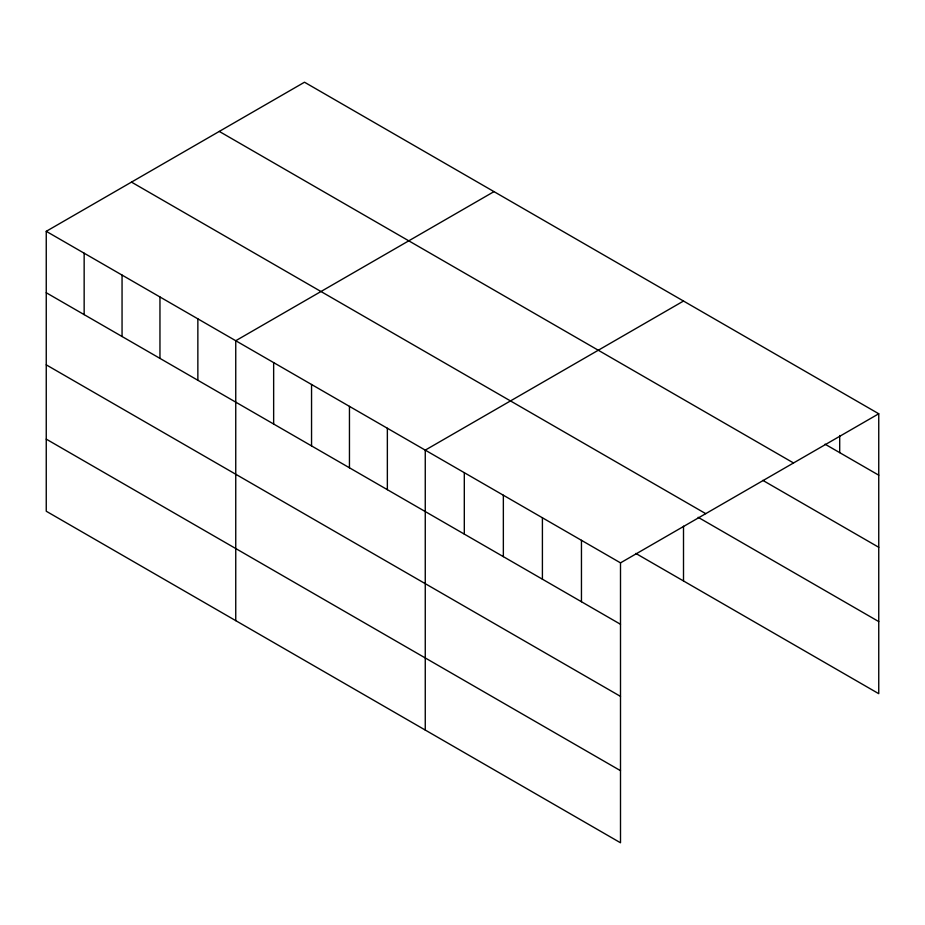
<?xml version="1.0" encoding="UTF-8"?>
<svg xmlns="http://www.w3.org/2000/svg" width="925" height="925" viewBox="0 0 925 925"><rect width="100%" height="100%" fill="white"/><g stroke="black" fill="none" stroke-linecap="round" stroke-linejoin="round"><path stroke-width="1.39" d="M46.25 231.319L620.502 562.863L620.502 842.779L46.25 511.236L46.25 231.319L304.498 82.221L878.75 413.764L878.75 693.681L635.822 553.428M493.996 191.625L235.748 340.724L235.748 620.652M683.506 301.041L425.257 450.128L425.257 730.056M620.502 562.863L878.75 413.764M825.054 444.185L878.75 475.184M219.271 131.419L793.523 462.962M762.824 480.364L878.75 547.288M131.477 182.109L705.729 513.653M698.144 517.306L878.75 621.577M46.25 292.739L620.502 624.282M46.25 364.843L620.502 696.386M46.25 439.132L620.502 770.675M839.703 435.502L839.703 452.637M683.506 526.163L683.506 580.958M581.455 540.316L581.455 601.736M542.408 517.769L542.408 579.2M503.35 495.222L503.35 556.653M464.304 472.675L464.304 534.107M387.355 428.252L387.355 489.683M349.453 406.376L349.453 467.796M311.552 384.488L311.552 445.919M273.65 362.612L273.65 424.032M197.858 318.847L197.858 380.267M159.956 296.96L159.956 358.391M122.054 275.083L122.054 336.503M84.152 253.196L84.152 314.627"/></g></svg>
